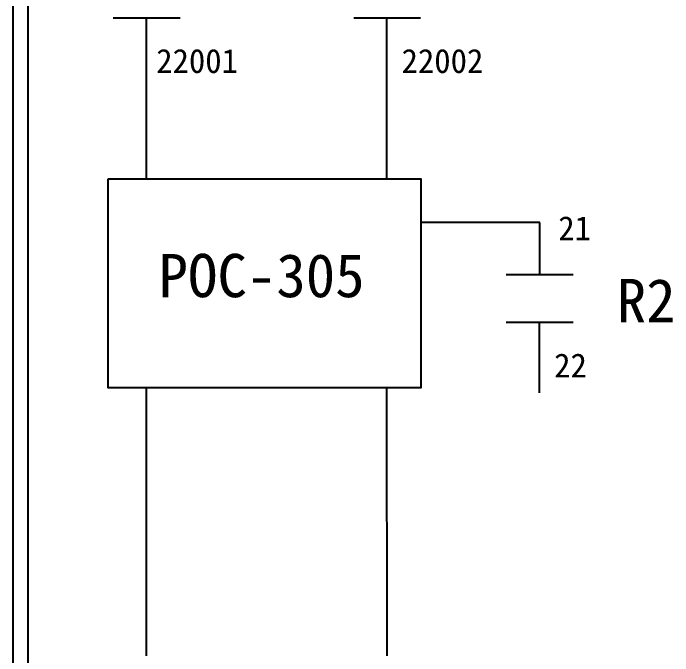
# Model space of a CAD drawing. Extents: x 10 to 297, y 3 to 207.
# Drawn here: x 10 to 64.9, y 57.4 to 110.8 of the extents above; entities that cross this region are included whole.
import ezdxf

# ---------------------------------------------------------------- set-up
doc = ezdxf.new("R2010")
doc.units = 0
doc.layers.get('0').update_dxf_attribs({"linetype": 'CONTINUOUS'})
doc.layers.add('圖框層', color=7, linetype='CONTINUOUS')
doc.layers.add('標尺寸層', color=3, linetype='CONTINUOUS')
doc.styles.add('STSL', font='kaiu.ttf')

msp = doc.modelspace()

# ---------------------------------------------------------------- linework, layer by layer
at = {"color": 0}
for p, q in [((21.053, 110.424), (21.053, 104.562)), ((41.053, 110.424), (41.053, 104.562)), ((21.053, 104.562), (21.055, 97.029)), ((41.053, 104.562), (41.055, 97.029)), ((53.744, 85.101), (53.744, 79.239)), ((21.062, 79.652), (21.07, 57.36)), ((41.062, 79.652), (41.07, 57.36))]:
    msp.add_line(p, q, dxfattribs=at)
at = {"layer": '圖框層', "color": 0}
for p, q in [((10, 3), (10, 206.969)), ((11.25, 4.25), (11.25, 205.719))]:
    msp.add_line(p, q, dxfattribs=at)
at = {"layer": '標尺寸層', "color": 0}
for p, q in [((18.324, 110.424), (23.892, 110.424)), ((21.053, 110.424), (21.053, 104.562)), ((38.324, 110.424), (43.892, 110.424)), ((51.016, 89.074), (56.583, 89.074)), ((51.016, 85.101), (56.583, 85.101))]:
    msp.add_line(p, q, dxfattribs=at)
at = {"layer": '標尺寸層', "color": 7}
for p, q in [((53.8, 93.4), (43.903, 93.4)), ((53.8, 89.074), (53.8, 93.4))]:
    msp.add_line(p, q, dxfattribs=at)
at = {"layer": '標尺寸層', "color": 0}
msp.add_lwpolyline([(17.91, 97.029), (43.903, 97.029), (43.903, 79.652), (17.91, 79.652)], close=True, dxfattribs=at)

# ---------------------------------------------------------------- texts
at = {"layer": '圖框層', "color": 0, "style": 'STSL'}
for s, height, p in [('22001', 2, (21.897, 105.827)), ('22002', 2, (42.305, 105.827)), ('21', 2, (55.343, 91.916)), ('POC-305', 3.6, (22.09, 87.182)), ('R2', 3.6, (60.204, 85.102)), ('22', 2, (54.997, 80.504))]:
    msp.add_text(s, height=height, dxfattribs=at).set_placement(p)

doc.saveas('drawing.dxf')
